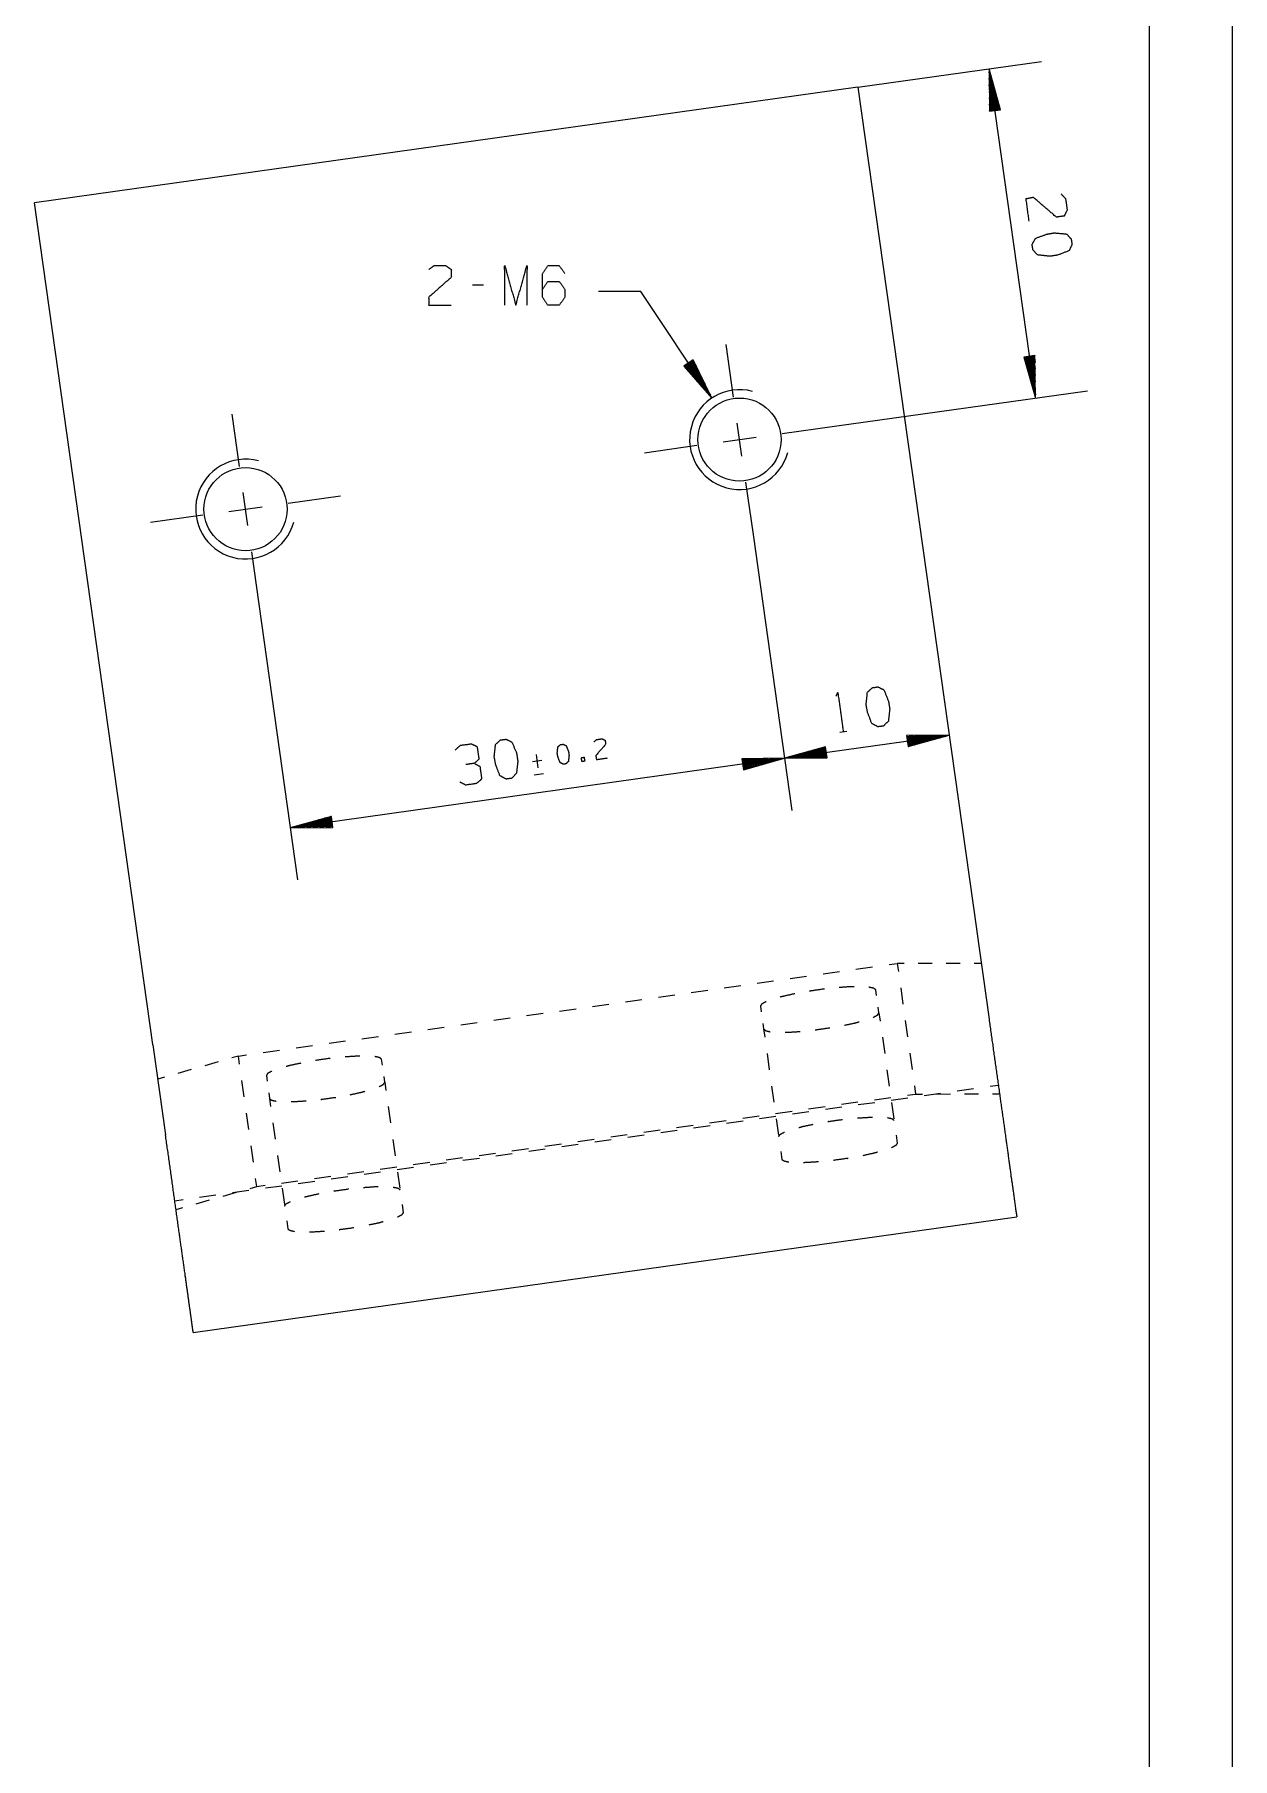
# Model space of a CAD drawing. Header units: millimetres. Extents: x 0 to 210, y 0 to 297.
# Drawn here: x 138 to 210, y 135.4 to 239.1 of the extents above; entities that cross this region are included whole.
import ezdxf

# ---------------------------------------------------------------- set-up
doc = ezdxf.new("R2010")
doc.units = ezdxf.units.MM
doc.layers.add('1', color=7, linetype='Continuous', true_color=0xffffff)

msp = doc.modelspace()

# ---------------------------------------------------------------- linework, layer by layer
at = {"layer": '1', "color": 132, "linetype": 'Continuous', "lineweight": 18}
for p, q in [((210, 0), (210, 297)), ((205, 5), (205, 292))]:
    msp.add_line(p, q, dxfattribs=at)
at = {"layer": '1', "color": 13, "linetype": 'Continuous', "lineweight": 18}
for p, q in [((187.48, 235.94), (198.51, 237.49)), ((196.05, 234.58), (195.36, 237.05)), ((195.36, 237.05), (195.39, 234.49)), ((198.15, 217.25), (195.36, 237.05)), ((195.69, 234.53), (195.37, 236.86)), ((195.64, 234.53), (195.37, 236.47)), ((195.74, 234.54), (195.42, 236.86)), ((195.79, 234.55), (195.52, 236.49)), ((195.59, 234.52), (195.37, 236.08)), ((195.54, 234.51), (195.38, 235.69)), ((195.84, 234.55), (195.62, 236.11)), ((195.89, 234.56), (195.73, 235.74)), ((195.94, 234.57), (195.83, 235.36)), ((195.49, 234.5), (195.38, 235.3)), ((195.44, 234.5), (195.38, 234.91)), ((195.39, 234.49), (196.05, 234.58)), ((195.39, 234.49), (195.39, 234.52)), ((195.39, 234.49), (195.39, 234.52)), ((195.99, 234.58), (195.94, 234.99)), ((196.04, 234.58), (196.04, 234.61)), ((196.04, 234.58), (196.04, 234.61)), ((174.42, 223.65), (171.88, 223.65)), ((178.7, 217.24), (174.42, 223.65)), ((198.12, 219.81), (197.46, 219.71)), ((197.87, 219.77), (198.14, 217.83)), ((197.92, 219.78), (198.14, 218.22)), ((197.97, 219.79), (198.13, 218.61)), ((198.02, 219.79), (198.13, 219)), ((198.07, 219.8), (198.13, 219.39)), ((198.12, 219.81), (198.12, 219.78)), ((198.12, 219.81), (198.12, 219.78)), ((198.15, 217.25), (198.12, 219.81)), ((177.57, 219.54), (177.01, 219.17)), ((177.01, 219.17), (177.03, 219.14)), ((177.01, 219.17), (177.03, 219.14)), ((177.01, 219.17), (178.7, 217.24)), ((177.06, 219.2), (177.29, 218.85)), ((177.1, 219.23), (177.54, 218.56)), ((177.14, 219.26), (177.8, 218.27)), ((177.18, 219.28), (178.06, 217.97)), ((177.22, 219.31), (178.31, 217.68)), ((177.27, 219.34), (178.57, 217.39)), ((177.31, 219.37), (178.61, 217.42)), ((177.35, 219.4), (178.44, 217.77)), ((177.39, 219.42), (178.27, 218.11)), ((177.44, 219.45), (178.1, 218.46)), ((177.48, 219.48), (177.92, 218.81)), ((177.52, 219.51), (177.75, 219.16)), ((177.56, 219.54), (177.58, 219.51)), ((177.56, 219.54), (177.58, 219.51)), ((178.7, 217.24), (177.57, 219.54)), ((197.46, 219.71), (198.15, 217.25)), ((197.47, 219.72), (197.47, 219.68)), ((197.47, 219.72), (197.47, 219.68)), ((197.52, 219.72), (197.57, 219.31)), ((197.57, 219.73), (197.68, 218.93)), ((197.62, 219.74), (197.78, 218.56)), ((197.67, 219.74), (197.89, 218.18)), ((197.72, 219.75), (197.99, 217.81)), ((197.77, 219.76), (198.09, 217.43)), ((197.82, 219.76), (198.15, 217.44)), ((186.07, 215.55), (201.29, 217.69)), ((181.17, 209.04), (183.5, 192.44)), ((181.17, 209.04), (183.5, 192.44)), ((151.46, 204.86), (153.79, 188.27)), ((183.06, 195.59), (192.96, 196.98)), ((192.96, 196.98), (190.4, 196.95)), ((190.42, 196.8), (191.6, 196.97)), ((190.43, 196.7), (192.38, 196.97)), ((190.43, 196.75), (191.99, 196.97)), ((190.44, 196.65), (192.77, 196.98)), ((190.49, 196.29), (192.96, 196.98)), ((185.53, 196.27), (183.06, 195.59)), ((185.57, 195.96), (183.24, 195.64)), ((185.56, 196.01), (183.62, 195.74)), ((185.55, 196.06), (183.99, 195.85)), ((185.55, 196.11), (184.37, 195.95)), ((185.54, 196.17), (184.74, 196.05)), ((185.53, 196.22), (185.12, 196.16)), ((185.53, 196.27), (185.5, 196.26)), ((185.53, 196.27), (185.5, 196.26)), ((185.62, 195.61), (185.53, 196.27)), ((190.4, 196.95), (190.43, 196.95)), ((190.4, 196.95), (190.43, 196.95)), ((190.4, 196.95), (190.49, 196.29)), ((190.41, 196.85), (191.21, 196.96)), ((190.41, 196.9), (190.82, 196.96)), ((190.45, 196.6), (192.77, 196.92)), ((190.46, 196.55), (192.4, 196.82)), ((190.46, 196.5), (192.02, 196.72)), ((190.47, 196.45), (191.65, 196.61)), ((190.48, 196.4), (191.27, 196.51)), ((190.48, 196.35), (190.9, 196.4)), ((190.49, 196.3), (190.52, 196.3)), ((190.49, 196.3), (190.52, 196.3)), ((183.06, 195.59), (153.35, 191.41)), ((183.06, 195.59), (180.5, 195.56)), ((180.5, 195.51), (180.92, 195.57)), ((180.5, 195.56), (180.53, 195.56)), ((180.5, 195.56), (180.53, 195.56)), ((180.5, 195.56), (180.59, 194.9)), ((180.51, 195.46), (181.31, 195.57)), ((180.52, 195.36), (182.08, 195.58)), ((180.52, 195.41), (181.7, 195.57)), ((180.53, 195.31), (182.47, 195.58)), ((180.54, 195.26), (182.86, 195.58)), ((180.55, 195.21), (182.87, 195.53)), ((180.55, 195.16), (182.49, 195.43)), ((180.56, 195.11), (182.12, 195.33)), ((180.57, 195.06), (181.74, 195.22)), ((180.57, 195.01), (181.37, 195.12)), ((180.58, 194.96), (180.99, 195.01)), ((180.59, 194.9), (183.06, 195.59)), ((180.59, 194.9), (180.62, 194.91)), ((180.59, 194.9), (180.62, 194.91)), ((183.06, 195.59), (185.62, 195.61)), ((185.58, 195.91), (183.25, 195.59)), ((185.58, 195.86), (183.64, 195.59)), ((185.59, 195.81), (184.03, 195.59)), ((185.6, 195.76), (184.42, 195.6)), ((185.6, 195.71), (184.81, 195.6)), ((185.61, 195.66), (185.2, 195.6)), ((185.62, 195.61), (185.59, 195.61)), ((185.62, 195.61), (185.59, 195.61)), ((155.82, 192.09), (153.35, 191.41)), ((155.86, 191.79), (153.54, 191.46)), ((155.85, 191.84), (153.91, 191.57)), ((155.85, 191.89), (154.29, 191.67)), ((155.84, 191.94), (154.66, 191.77)), ((155.83, 191.99), (155.04, 191.88)), ((155.83, 192.04), (155.41, 191.98)), ((155.82, 192.09), (155.79, 192.09)), ((155.82, 192.09), (155.79, 192.09)), ((155.91, 191.43), (155.82, 192.09)), ((153.35, 191.41), (155.91, 191.43)), ((155.87, 191.74), (153.54, 191.41)), ((155.88, 191.69), (153.93, 191.42)), ((155.88, 191.64), (154.32, 191.42)), ((155.89, 191.59), (154.71, 191.42)), ((155.9, 191.54), (155.1, 191.43)), ((155.9, 191.49), (155.49, 191.43)), ((155.91, 191.44), (155.88, 191.43)), ((155.91, 191.44), (155.88, 191.43))]:
    msp.add_line(p, q, dxfattribs=at)
at = {"layer": '1', "color": 30, "linetype": 'Continuous', "lineweight": 25}
for p, q in [((187.48, 235.94), (137.97, 228.99)), ((187.48, 235.94), (194.6, 185.34)), ((145.08, 178.38), (137.97, 228.99)), ((194.6, 185.32), (195.36, 179.9)), ((145.08, 178.36), (145.85, 172.94)), ((147.52, 161.06), (197.03, 168.02))]:
    msp.add_line(p, q, dxfattribs=at)
at = {"layer": '1', "color": 95, "linetype": 'Continuous', "lineweight": 18}
for p, q in [((164.97, 224.03), (164.3, 224.03)), ((186.39, 197.16), (186.81, 197.22)), ((168.47, 195.45), (167.91, 195.37)), ((168.13, 195.81), (168.24, 195.02)), ((168.02, 194.59), (168.58, 194.67))]:
    msp.add_line(p, q, dxfattribs=at)
at = {"layer": '1', "color": 252, "linetype": 'Continuous', "lineweight": 18}
for p, q in [((180, 217.31), (179.56, 220.46)), ((150.3, 213.14), (149.85, 216.28)), ((180.5, 213.75), (180.22, 215.74)), ((179.37, 214.61), (181.36, 214.89)), ((182.93, 215.11), (186.07, 215.55)), ((177.8, 214.39), (174.65, 213.94)), ((150.8, 209.58), (150.52, 211.57)), ((180.72, 212.18), (181.17, 209.04)), ((149.66, 210.43), (151.65, 210.71)), ((153.22, 210.93), (156.37, 211.37)), ((148.09, 210.21), (144.95, 209.77)), ((151.02, 208.01), (151.46, 204.86))]:
    msp.add_line(p, q, dxfattribs=at)
at = {"layer": '1', "color": 43, "linetype": 'Continuous', "lineweight": 18}
for p, q in [((183.4, 182.34), (184.39, 182.48)), ((185.38, 182.62), (186.37, 182.76)), ((187.36, 182.9), (188.35, 183.04)), ((189.35, 183.18), (189.84, 183.25)), ((189.84, 183.25), (189.91, 182.76)), ((190.26, 183.25), (189.84, 183.25)), ((191.94, 183.25), (191.1, 183.25)), ((193.63, 183.25), (192.79, 183.25)), ((194.89, 183.25), (194.47, 183.25)), ((177.46, 181.51), (178.45, 181.65)), ((179.44, 181.79), (180.43, 181.93)), ((181.42, 182.06), (182.41, 182.2)), ((188.6, 181.32), (188.55, 181.66)), ((190.05, 181.78), (190.18, 180.8)), ((169.54, 180.39), (170.53, 180.53)), ((171.52, 180.67), (172.51, 180.81)), ((173.5, 180.95), (174.49, 181.09)), ((175.48, 181.23), (176.47, 181.37)), ((181.62, 180.69), (181.67, 180.34)), ((188.74, 180.28), (188.69, 180.63)), ((161.62, 179.28), (162.61, 179.42)), ((163.6, 179.56), (164.59, 179.7)), ((165.58, 179.84), (166.57, 179.98)), ((167.56, 180.12), (168.55, 180.26)), ((181.76, 179.65), (181.81, 179.31)), ((188.74, 180.28), (188.81, 179.79)), ((190.32, 179.82), (190.46, 178.83)), ((153.7, 178.17), (154.69, 178.31)), ((155.68, 178.45), (156.67, 178.59)), ((157.66, 178.72), (158.65, 178.86)), ((159.64, 179), (160.63, 179.14)), ((181.81, 179.31), (181.88, 178.82)), ((188.95, 178.81), (189.09, 177.83)), ((149.02, 177.33), (148.21, 177.1)), ((150.23, 177.68), (149.83, 177.57)), ((150.23, 177.68), (150.72, 177.75)), ((150.3, 177.19), (150.23, 177.68)), ((151.72, 177.89), (152.71, 178.03)), ((158.89, 177.14), (158.84, 177.49)), ((182.02, 177.84), (182.15, 176.86)), ((190.6, 177.85), (190.74, 176.87)), ((145.78, 176.41), (145.38, 176.3)), ((147.4, 176.87), (146.59, 176.64)), ((151.91, 176.51), (151.96, 176.17)), ((159.03, 176.11), (158.99, 176.45)), ((189.22, 176.85), (189.36, 175.87)), ((150.57, 175.23), (150.44, 176.21)), ((152.05, 175.48), (152.1, 175.13)), ((159.03, 176.11), (159.1, 175.62)), ((182.29, 175.88), (182.43, 174.9)), ((188.47, 175.05), (189.46, 175.19)), ((190.45, 175.33), (190.94, 175.4)), ((190.87, 175.89), (190.94, 175.4)), ((190.94, 175.4), (191.36, 175.4)), ((191.46, 175.31), (192.45, 175.45)), ((192.2, 175.4), (193.05, 175.41)), ((193.44, 175.59), (194.43, 175.73)), ((193.89, 175.41), (194.73, 175.41)), ((195.42, 175.87), (195.92, 175.94)), ((195.57, 175.41), (195.99, 175.41)), ((150.85, 173.27), (150.71, 174.25)), ((152.1, 175.13), (152.17, 174.64)), ((159.24, 174.64), (159.38, 173.66)), ((182.53, 174.22), (183.52, 174.36)), ((183.54, 174.2), (184.53, 174.34)), ((184.51, 174.5), (185.5, 174.64)), ((185.52, 174.48), (186.51, 174.62)), ((186.49, 174.78), (187.48, 174.92)), ((187.5, 174.76), (188.49, 174.89)), ((189.48, 175.03), (190.47, 175.17)), ((189.5, 174.89), (189.64, 173.91)), ((152.31, 173.66), (152.45, 172.68)), ((174.6, 173.11), (175.59, 173.25)), ((175.62, 173.09), (176.61, 173.22)), ((176.58, 173.38), (177.57, 173.52)), ((177.6, 173.36), (178.59, 173.5)), ((178.56, 173.66), (179.55, 173.8)), ((179.58, 173.64), (180.57, 173.78)), ((180.55, 173.94), (181.54, 174.08)), ((181.56, 173.92), (182.55, 174.06)), ((182.57, 173.91), (182.71, 172.93)), ((151.13, 171.31), (150.99, 172.29)), ((159.52, 172.67), (159.65, 171.69)), ((166.68, 171.99), (167.67, 172.13)), ((167.69, 171.97), (168.68, 172.11)), ((168.66, 172.27), (169.65, 172.41)), ((169.67, 172.25), (170.66, 172.39)), ((170.64, 172.55), (171.63, 172.69)), ((171.66, 172.53), (172.65, 172.67)), ((172.62, 172.83), (173.61, 172.97)), ((173.64, 172.81), (174.63, 172.95)), ((189.78, 172.93), (189.84, 172.44)), ((152.58, 171.7), (152.72, 170.72)), ((160.74, 171.16), (161.73, 171.3)), ((161.75, 171.14), (162.74, 171.28)), ((162.72, 171.44), (163.71, 171.58)), ((163.73, 171.42), (164.72, 171.55)), ((164.7, 171.71), (165.69, 171.85)), ((165.71, 171.69), (166.7, 171.83)), ((182.84, 171.95), (182.91, 171.46)), ((151.33, 169.84), (151.26, 170.33)), ((152.82, 170.04), (153.81, 170.18)), ((153.83, 170.02), (154.82, 170.16)), ((154.8, 170.32), (155.79, 170.46)), ((155.81, 170.3), (156.8, 170.44)), ((156.78, 170.6), (157.77, 170.74)), ((157.79, 170.58), (158.78, 170.72)), ((158.76, 170.88), (159.75, 171.02)), ((159.77, 170.86), (160.76, 171)), ((159.79, 170.71), (159.93, 169.73)), ((146.4, 168.98), (146.9, 169.05)), ((147.69, 168.8), (148.5, 169.03)), ((147.89, 169.19), (148.88, 169.33)), ((149.31, 169.26), (150.12, 169.49)), ((149.87, 169.47), (150.86, 169.61)), ((150.93, 169.72), (151.33, 169.84)), ((151.33, 169.84), (151.83, 169.91)), ((151.85, 169.75), (152.84, 169.88)), ((152.86, 169.74), (153, 168.76)), ((146.48, 168.45), (146.88, 168.57)), ((160.07, 168.75), (160.14, 168.26)), ((153.14, 167.78), (153.2, 167.29))]:
    msp.add_line(p, q, dxfattribs=at)
at = {"layer": '1', "color": 30, "linetype": 'Continuous', "lineweight": 25}
for centre in [(180.36, 214.75), (150.66, 210.57)]:
    msp.add_circle(centre, 2.5, dxfattribs=at)
at = {"layer": '1', "color": 30, "linetype": 'Continuous', "lineweight": 13}
for centre in [(180.36, 214.75), (150.66, 210.57)]:
    msp.add_arc(centre, 3, 75, 345, dxfattribs=at)
at = {"layer": '1', "color": 95, "linetype": 'Continuous', "lineweight": 18}
for points, knots in [([(199.7, 229.52), (199.96, 229.24), (200.06, 228.56), (199.88, 228.19), (199.41, 228.13), (198.03, 229.31), (197.57, 229.22), (197.75, 227.89)], [0, 0, 0.06969, 0.192977, 0.265272, 0.350226, 0.674738, 0.75975, 1, 1]), ([(198, 226.15), (198.29, 225.85), (199.01, 225.77), (199.48, 225.84), (200.18, 226.11), (200.35, 226.48), (200.3, 226.81), (200.03, 227.11), (199.29, 227.18), (198.82, 227.1), (198.15, 226.85), (197.95, 226.48), (198, 226.15)], [0, 0, 0.067526, 0.183971, 0.26058, 0.380941, 0.446138, 0.500305, 0.565502, 0.685862, 0.762528, 0.878308, 0.945833, 1, 1]), ([(161.68, 224.98), (162, 225.21), (162.69, 225.21), (163.03, 224.98), (163.03, 224.51), (161.67, 223.31), (161.68, 222.83), (163.03, 222.83)], [0, 0, 0.069691, 0.192978, 0.265274, 0.350226, 0.674742, 0.759752, 1, 1]), ([(166.24, 222.83), (166.24, 225.21), (166.91, 222.83), (167.58, 225.21), (167.58, 222.83)], [0, 0, 0.245192, 0.5, 0.754808, 1, 1]), ([(168.51, 223.78), (168.83, 224.26), (169.52, 224.26), (169.86, 223.78), (169.86, 223.31), (169.52, 222.83), (168.83, 222.83), (168.51, 223.31), (168.51, 224.73), (168.83, 225.21), (169.52, 225.21), (169.86, 224.73)], [0, 0, 0.076963, 0.16976, 0.248072, 0.312019, 0.39033, 0.483128, 0.560091, 0.751928, 0.828891, 0.921688, 1, 1]), ([(186.16, 199.32), (186.27, 199.54), (186.6, 197.19)], [0, 0, 0.093489, 1, 1]), ([(189.01, 197.53), (189.31, 197.82), (189.39, 198.54), (189.32, 199.01), (189.04, 199.7), (188.68, 199.88), (188.35, 199.83), (188.05, 199.56), (187.97, 198.82), (188.06, 198.35), (188.31, 197.68), (188.68, 197.48), (189.01, 197.53)], [0, 0, 0.067528, 0.183973, 0.260585, 0.380946, 0.446143, 0.500309, 0.565508, 0.685864, 0.76253, 0.87831, 0.945837, 1, 1]), ([(164.4, 195.28), (164.71, 195.55), (164.6, 196.27), (164.24, 196.44), (163.56, 196.35), (163.26, 196.08)], [0, 0, 0.153873, 0.429854, 0.58373, 0.846127, 1, 1]), ([(166.65, 194.38), (166.95, 194.68), (167.03, 195.39), (166.96, 195.87), (166.68, 196.56), (166.32, 196.73), (165.99, 196.69), (165.69, 196.42), (165.61, 195.68), (165.7, 195.21), (165.95, 194.54), (166.32, 194.34), (166.65, 194.38)], [0, 0, 0.067527, 0.183972, 0.260585, 0.380943, 0.446141, 0.500306, 0.565504, 0.685864, 0.76253, 0.878311, 0.945837, 1, 1]), ([(169.92, 195.25), (170.07, 195.4), (170.11, 195.76), (170.08, 195.99), (169.94, 196.34), (169.76, 196.43), (169.59, 196.41), (169.44, 196.27), (169.4, 195.9), (169.44, 195.67), (169.57, 195.33), (169.76, 195.23), (169.92, 195.25)], [0, 0, 0.067526, 0.183975, 0.260588, 0.380946, 0.446144, 0.500308, 0.565507, 0.685864, 0.762527, 0.878309, 0.945833, 1, 1]), ([(171.62, 196.58), (171.76, 196.71), (172.1, 196.76), (172.28, 196.67), (172.31, 196.43), (171.72, 195.75), (171.76, 195.51), (172.43, 195.61)], [0, 0, 0.069695, 0.192978, 0.265277, 0.35023, 0.674745, 0.759754, 1, 1]), ([(163.54, 194.17), (163.89, 193.99), (164.57, 194.09), (164.87, 194.36), (164.77, 195.08), (164.4, 195.28), (163.9, 195.21)], [0, 0, 0.124123, 0.343692, 0.472449, 0.703376, 0.836732, 1, 1]), ([(170.88, 195.39), (171.05, 195.41), (171.02, 195.65), (170.85, 195.62), (170.88, 195.39)], [0, 0, 0.207083, 0.499993, 0.707088, 1, 1])]:
    msp.add_open_spline(points, degree=1, knots=knots, dxfattribs=at)
at = {"layer": '1', "color": 30, "linetype": 'Continuous', "lineweight": 25}
msp.add_open_spline([(194.6, 185.34), (194.6, 185.32)], degree=1, dxfattribs=at)
at = {"layer": '1', "color": 43, "linetype": 'Continuous', "lineweight": 18}
for points, knots in [([(183.69, 181.43), (183.06, 181.29), (182.81, 181.23)], [0, 0, 0.718415, 1, 1]), ([(185.46, 181.71), (185.43, 181.71), (184.6, 181.59), (184.57, 181.59)], [0, 0, 0.029859, 0.970135, 1, 1]), ([(187.25, 181.85), (187, 181.85), (186.35, 181.8)], [0, 0, 0.281575, 1, 1]), ([(188.55, 181.66), (188.43, 181.76), (188.14, 181.82)], [0, 0, 0.344819, 1, 1]), ([(181.96, 180.95), (181.7, 180.82), (181.62, 180.69)], [0, 0, 0.655215, 1, 1]), ([(184.9, 179.25), (184.93, 179.26), (185.76, 179.38), (185.79, 179.38)], [0, 0, 0.029879, 0.970136, 1, 1]), ([(186.67, 179.54), (187.3, 179.67), (187.55, 179.74)], [0, 0, 0.718415, 1, 1]), ([(188.4, 180.01), (188.66, 180.15), (188.74, 180.28)], [0, 0, 0.655173, 1, 1]), ([(181.81, 179.31), (181.93, 179.21), (182.21, 179.14)], [0, 0, 0.3448, 1, 1]), ([(183.11, 179.12), (183.36, 179.12), (184.01, 179.16)], [0, 0, 0.281598, 1, 1]), ([(155.75, 177.54), (155.73, 177.54), (154.89, 177.42), (154.86, 177.41)], [0, 0, 0.029868, 0.970135, 1, 1]), ([(157.54, 177.68), (157.29, 177.67), (156.64, 177.63)], [0, 0, 0.281586, 1, 1]), ([(158.84, 177.49), (158.72, 177.59), (158.44, 177.65)], [0, 0, 0.344808, 1, 1]), ([(152.25, 176.78), (151.99, 176.64), (151.91, 176.51)], [0, 0, 0.655207, 1, 1]), ([(153.98, 177.25), (153.35, 177.12), (153.11, 177.05)], [0, 0, 0.718419, 1, 1]), ([(155.19, 175.08), (155.22, 175.08), (156.05, 175.2), (156.08, 175.2)], [0, 0, 0.029868, 0.970135, 1, 1]), ([(156.96, 175.36), (157.59, 175.5), (157.84, 175.57)], [0, 0, 0.718419, 1, 1]), ([(158.69, 175.84), (158.95, 175.98), (159.03, 176.11)], [0, 0, 0.655207, 1, 1]), ([(152.1, 175.13), (152.22, 175.03), (152.51, 174.97)], [0, 0, 0.344808, 1, 1]), ([(153.4, 174.94), (153.66, 174.95), (154.3, 174.99)], [0, 0, 0.281586, 1, 1]), ([(183.92, 173.38), (184.16, 173.45), (184.79, 173.58)], [0, 0, 0.281583, 1, 1]), ([(185.67, 173.74), (185.7, 173.75), (186.54, 173.87), (186.56, 173.87)], [0, 0, 0.029865, 0.970143, 1, 1]), ([(187.46, 173.96), (188.1, 174), (188.35, 174.01)], [0, 0, 0.718426, 1, 1]), ([(189.25, 173.98), (189.53, 173.92), (189.65, 173.82)], [0, 0, 0.655181, 1, 1]), ([(182.72, 172.84), (182.8, 172.97), (183.06, 173.11)], [0, 0, 0.344771, 1, 1]), ([(189.84, 172.44), (189.76, 172.31), (189.5, 172.17)], [0, 0, 0.344784, 1, 1]), ([(183.32, 171.3), (183.03, 171.36), (182.91, 171.46)], [0, 0, 0.655202, 1, 1]), ([(185.11, 171.32), (184.47, 171.28), (184.21, 171.27)], [0, 0, 0.718402, 1, 1]), ([(186.89, 171.53), (186.86, 171.53), (186.03, 171.41), (186, 171.41)], [0, 0, 0.029865, 0.970142, 1, 1]), ([(188.65, 171.9), (188.4, 171.83), (187.77, 171.69)], [0, 0, 0.281585, 1, 1]), ([(154.21, 169.21), (154.45, 169.27), (155.08, 169.41)], [0, 0, 0.281583, 1, 1]), ([(155.97, 169.57), (155.99, 169.57), (156.83, 169.69), (156.85, 169.69)], [0, 0, 0.029856, 0.970131, 1, 1]), ([(157.75, 169.78), (158.39, 169.83), (158.64, 169.83)], [0, 0, 0.718414, 1, 1]), ([(159.54, 169.8), (159.83, 169.74), (159.94, 169.64)], [0, 0, 0.655202, 1, 1]), ([(153.01, 168.67), (153.1, 168.8), (153.35, 168.93)], [0, 0, 0.344799, 1, 1]), ([(160.14, 168.26), (160.05, 168.13), (159.79, 167.99)], [0, 0, 0.344799, 1, 1]), ([(153.61, 167.12), (153.32, 167.19), (153.2, 167.29)], [0, 0, 0.655202, 1, 1]), ([(155.4, 167.14), (154.76, 167.1), (154.51, 167.1)], [0, 0, 0.718414, 1, 1]), ([(157.18, 167.36), (157.16, 167.35), (156.32, 167.24), (156.29, 167.23)], [0, 0, 0.029867, 0.970143, 1, 1]), ([(158.94, 167.72), (158.7, 167.65), (158.07, 167.52)], [0, 0, 0.281583, 1, 1])]:
    msp.add_open_spline(points, degree=1, knots=knots, dxfattribs=at)
at = {"layer": '1', "color": 30, "linetype": 'Continuous', "lineweight": 25}
for points, knots in [([(195.36, 179.9), (195.58, 178.35), (196, 175.35), (196.38, 172.67), (196.68, 170.47), (196.81, 169.61), (196.97, 168.42), (197.03, 168.02)], [0, 0, 0.130525, 0.382681, 0.608757, 0.793348, 0.866021, 0.965923, 1, 1]), ([(145.08, 178.36), (145.08, 178.37), (145.08, 178.38)], [0, 0, 0.500435, 1, 1]), ([(147.52, 161.06), (147.5, 161.16), (147.39, 161.96), (147.29, 162.65), (147.03, 164.54), (146.68, 167), (146.28, 169.87), (145.85, 172.94)], [0, 0, 0.008557, 0.076125, 0.133979, 0.292898, 0.500004, 0.741183, 1, 1])]:
    msp.add_open_spline(points, degree=1, knots=knots, dxfattribs=at)

doc.saveas('drawing.dxf')
